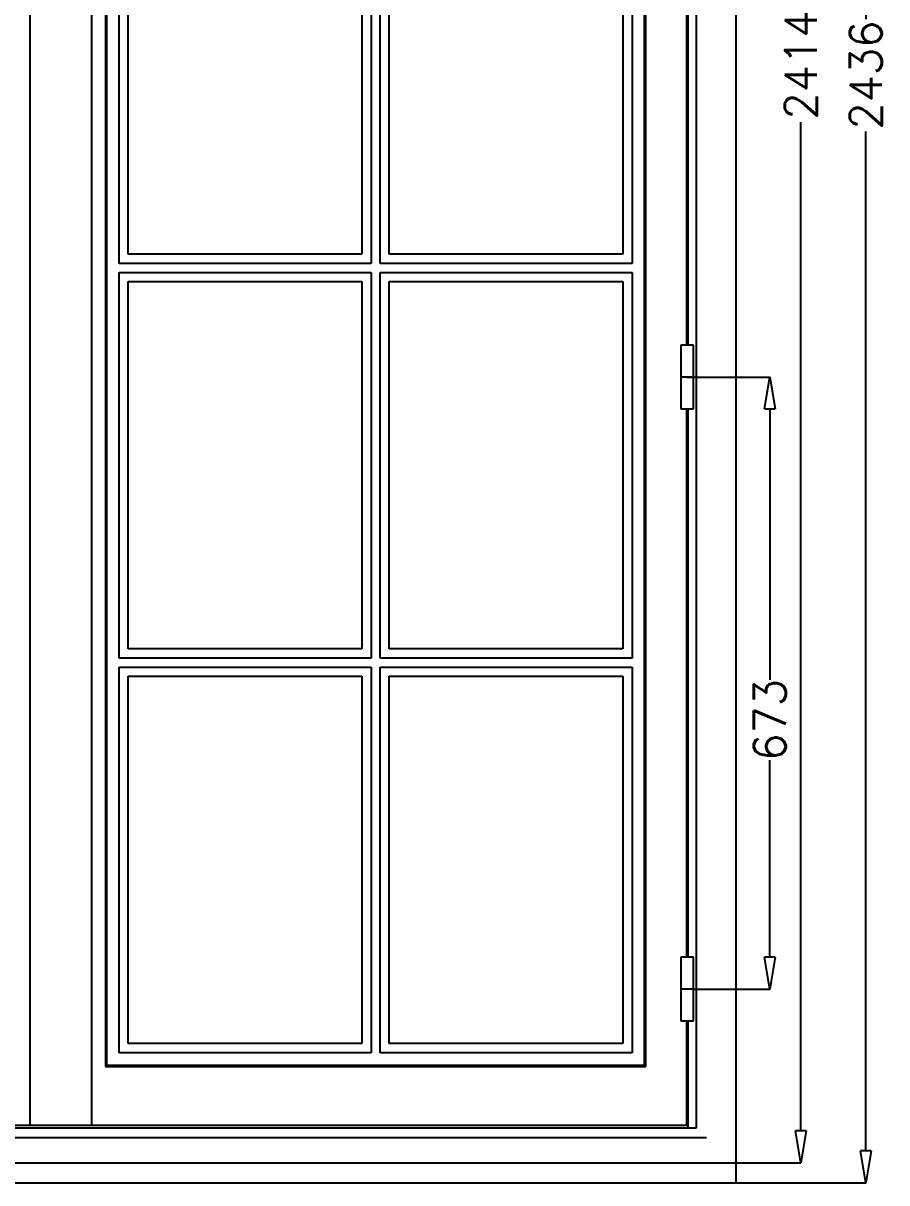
# Model space of a CAD drawing. Header units: millimetres. Extents: x -1007 to 7712, y -6262 to -71.
# Drawn here: x 6763 to 7712, y -2881 to -1606 of the extents above; entities that cross this region are included whole.
import ezdxf

# ---------------------------------------------------------------- set-up
doc = ezdxf.new("R2010")
doc.units = ezdxf.units.MM
doc.layers.get('0').update_dxf_attribs({"color": 250})
doc.layers.add('dim', color=7, linetype='Continuous')
doc.layers.add('wall', color=5, linetype='Continuous')
doc.styles.add('romans', font='romans.shx')
doc.dimstyles.new('ECH1-1 objet', dxfattribs={"dimtxt": 35, "dimasz": 35, "dimexe": 0.18, "dimexo": 0, "dimgap": 0.09, "dimtad": 0, "dimdec": 8, "dimdsep": 46, "dimtxsty": 'romans', "dimblk1": 'CLOSEDBLANK', "dimblk2": 'CLOSEDBLANK', "dimsah": 1, "dimcen": 1, "dimclrd": 9, "dimclre": 9, "dimclrt": 6, "dimadec": 0, "dimazin": 0, "dimtfac": 1, "dimtdec": 8, "dimtofl": 0, "dimtmove": 0, "dimatfit": 3, "dimldrblk": 'CLOSEDBLANK', "dimfxl": 0, "dimtolj": 1, "dimtzin": 0, "dimarcsym": 0})

# ---------------------------------------------------------------- blocks, each defined once
blk = doc.blocks.new('_ClosedBlank')
at = {"color": 0, "linetype": 'ByBlock', "lineweight": -2}
for p, q in [((-1, 0.167), (0, 0)), ((-1, 0.167), (-1, -0.167)), ((0, 0), (-1, -0.167))]:
    blk.add_line(p, q, dxfattribs=at)
blk = doc.blocks.new('*D45')
at = {"layer": 'Defpoints', "color": 0, "transparency": 16777216}
for p in [(7546.6, -445.4), (7617.7, -445.4), (7546.6, -2859.4)]:
    blk.add_point(p, dxfattribs=at)
at = {"layer": 'dim', "color": 9, "lineweight": -2, "transparency": 16777216}
for p, q in [((7546.6, -445.4), (7617.9, -445.4)), ((7617.7, -480.4), (7617.7, -1589.8)), ((7617.7, -2824.4), (7617.7, -1715)), ((7546.6, -2859.4), (7617.9, -2859.4))]:
    blk.add_line(p, q, dxfattribs=at)
at = {"layer": 'dim', "color": 9, "lineweight": -2, "transparency": 16777216, "xscale": 35, "yscale": 35, "zscale": 35}
for p, rotation in [((7617.7, -445.4), 90), ((7617.7, -2859.4), 270)]:
    blk.add_blockref('_ClosedBlank', p, dxfattribs=dict(at, rotation=rotation))
at = {"layer": 'dim', "color": 6, "transparency": 16777216, "insert": (7617.7, -1652.4), "char_height": 35, "attachment_point": 5, "rotation": 90, "style": 'romans'}
blk.add_mtext('\\A1;2414', dxfattribs=at)
blk = doc.blocks.new('*D46')
at = {"layer": 'Defpoints', "color": 0, "transparency": 16777216}
for p in [(7546.6, -445.4), (7689.3, -445.4), (7546.6, -2881.4)]:
    blk.add_point(p, dxfattribs=at)
at = {"layer": 'dim', "color": 9, "lineweight": -2, "transparency": 16777216}
for p, q in [((7546.6, -445.4), (7689.5, -445.4)), ((7689.3, -480.4), (7689.3, -1601.7)), ((7689.3, -2846.4), (7689.3, -1725.2)), ((7546.6, -2881.4), (7689.5, -2881.4))]:
    blk.add_line(p, q, dxfattribs=at)
at = {"layer": 'dim', "color": 9, "lineweight": -2, "transparency": 16777216, "xscale": 35, "yscale": 35, "zscale": 35}
for p, rotation in [((7689.3, -445.4), 90), ((7689.3, -2881.4), 270)]:
    blk.add_blockref('_ClosedBlank', p, dxfattribs=dict(at, rotation=rotation))
at = {"layer": 'dim', "color": 6, "transparency": 16777216, "insert": (7689.3, -1663.4), "char_height": 35, "attachment_point": 5, "rotation": 90, "style": 'romans'}
blk.add_mtext('\\A1;2436', dxfattribs=at)
blk = doc.blocks.new('*D47')
at = {"layer": 'Defpoints', "color": 0, "transparency": 16777216}
for p in [(7492.9, -1995.4), (7499.9, -2668.4), (7583.7, -2668.4)]:
    blk.add_point(p, dxfattribs=at)
at = {"layer": 'dim', "color": 9, "lineweight": -2, "transparency": 16777216}
for p, q in [((7492.9, -1995.4), (7583.9, -1995.4)), ((7583.7, -2030.4), (7583.7, -2328.2)), ((7583.7, -2633.4), (7583.7, -2416.7)), ((7499.9, -2668.4), (7583.9, -2668.4))]:
    blk.add_line(p, q, dxfattribs=at)
at = {"layer": 'dim', "color": 9, "lineweight": -2, "transparency": 16777216, "xscale": 35, "yscale": 35, "zscale": 35}
for p, rotation in [((7583.7, -1995.4), 90), ((7583.7, -2668.4), 270)]:
    blk.add_blockref('_ClosedBlank', p, dxfattribs=dict(at, rotation=rotation))
at = {"layer": 'dim', "color": 6, "transparency": 16777216, "insert": (7583.7, -2372.4), "char_height": 35, "attachment_point": 5, "rotation": 90, "style": 'romans'}
blk.add_mtext('\\A1;673', dxfattribs=at)
blk = doc.blocks.new('2')
for p, q in [((6798.8, 3324.5), (6798.8, 5760.5)), ((6022.3, 3387.5), (6022.3, 5707.5)), ((6090.3, 3387.5), (6090.3, 5707.5)), ((6754.8, 5709.5), (6754.8, 3384.5)), ((6105.3, 5642.5), (6105.3, 3452.5)), ((6106.5, 5641.2), (6106.5, 3453.7)), ((6698, 3453.7), (6698, 5641.2)), ((6699.3, 3452.5), (6699.3, 5642.5)), ((6744.3, 4848.5), (6744.3, 4245.5)), ((6745.8, 4848.5), (6745.8, 4245.5)), ((6120.3, 4335.5), (6120.3, 4759.5)), ((6397.3, 4759.5), (6397.3, 4335.5)), ((6407.3, 4335.5), (6407.3, 4759.5)), ((6684.3, 4759.5), (6684.3, 4335.5)), ((6130.3, 4345.5), (6130.3, 4749.5)), ((6387.3, 4749.5), (6387.3, 4345.5)), ((6417.3, 4345.5), (6417.3, 4749.5)), ((6674.3, 4749.5), (6674.3, 4345.5)), ((6387.3, 4345.5), (6130.3, 4345.5)), ((6674.3, 4345.5), (6417.3, 4345.5)), ((6397.3, 4335.5), (6120.3, 4335.5)), ((6120.3, 3901.5), (6120.3, 4325.5)), ((6120.3, 4325.5), (6397.3, 4325.5)), ((6397.3, 4325.5), (6397.3, 3901.5)), ((6684.3, 4335.5), (6407.3, 4335.5)), ((6407.3, 3901.5), (6407.3, 4325.5)), ((6407.3, 4325.5), (6684.3, 4325.5)), ((6684.3, 4325.5), (6684.3, 3901.5)), ((6130.3, 3911.5), (6130.3, 4315.5)), ((6130.3, 4315.5), (6387.3, 4315.5)), ((6387.3, 4315.5), (6387.3, 3911.5)), ((6417.3, 3911.5), (6417.3, 4315.5)), ((6417.3, 4315.5), (6674.3, 4315.5)), ((6674.3, 4315.5), (6674.3, 3911.5)), ((6752, 4245.5), (6738, 4245.5)), ((6738, 4245.5), (6738, 4175.5)), ((6752, 4175.5), (6752, 4245.5)), ((6752, 4210.5), (6738, 4210.5)), ((6738, 4175.5), (6752, 4175.5)), ((6744.3, 4175.5), (6744.3, 3572.5)), ((6745.8, 4175.5), (6745.8, 3572.5)), ((6387.3, 3911.5), (6130.3, 3911.5)), ((6674.3, 3911.5), (6417.3, 3911.5)), ((6397.3, 3901.5), (6120.3, 3901.5)), ((6120.3, 3467.5), (6120.3, 3891.5)), ((6120.3, 3891.5), (6397.3, 3891.5)), ((6397.3, 3891.5), (6397.3, 3467.5)), ((6684.3, 3901.5), (6407.3, 3901.5)), ((6407.3, 3467.5), (6407.3, 3891.5)), ((6407.3, 3891.5), (6684.3, 3891.5)), ((6684.3, 3891.5), (6684.3, 3467.5)), ((6130.3, 3477.5), (6130.3, 3881.5)), ((6130.3, 3881.5), (6387.3, 3881.5)), ((6387.3, 3881.5), (6387.3, 3477.5)), ((6417.3, 3477.5), (6417.3, 3881.5)), ((6417.3, 3881.5), (6674.3, 3881.5)), ((6674.3, 3881.5), (6674.3, 3477.5)), ((6752, 3572.5), (6738, 3572.5)), ((6738, 3572.5), (6738, 3502.5)), ((6752, 3502.5), (6752, 3572.5)), ((6752, 3537.5), (6738, 3537.5)), ((6738, 3502.5), (6752, 3502.5)), ((6744.3, 3502.5), (6744.3, 3387.5)), ((6745.8, 3502.5), (6745.8, 3384.5)), ((6387.3, 3477.5), (6130.3, 3477.5)), ((6674.3, 3477.5), (6417.3, 3477.5)), ((6397.3, 3467.5), (6120.3, 3467.5)), ((6684.3, 3467.5), (6407.3, 3467.5)), ((6105.3, 3452.5), (6699.3, 3452.5)), ((6106.5, 3453.7), (6698, 3453.7)), ((6754.8, 3384.5), (5357.8, 3384.5)), ((6744.3, 3387.5), (5368.3, 3387.5)), ((5313.8, 3346.5), (6798.8, 3346.5)), ((5313.8, 3324.5), (6798.8, 3324.5))]:
    blk.add_line(p, q)

msp = doc.modelspace()

# ---------------------------------------------------------------- linework, layer by layer
at = {"layer": 'wall'}
msp.add_line((6094.13568286, -2831.42865716), (7514.13568286, -2831.42865716), dxfattribs=at)

# ---------------------------------------------------------------- block references
msp.add_blockref('2', (747.85072551, -6205.90190722))

# ---------------------------------------------------------------- dimensions: what is measured, and where the dimension line sits
at = {"layer": 'dim'}
for base, p1, picture, middle in [((7617.7220398671, -445.4286571634), (7546.6356828606, -2859.4286571634), '*D45', (7617.7220398671, -1652.4286571634)), ((7689.3241872544, -445.4286571634), (7546.6356828606, -2881.4286571635), '*D46', (7689.3241872544, -1663.4286571635))]:
    dim = msp.add_linear_dim(base=base, p1=p1, p2=(7546.6356828606, -445.4286571634), angle=90, dimstyle='ECH1-1 objet', dxfattribs=at)
    dim.commit()
    dim.dimension.update_dxf_attribs({"geometry": picture, "text_midpoint": middle})
dim = msp.add_linear_dim(base=(7583.6731769777, -2668.4286571634), p1=(7492.8856828606, -1995.4286571634), p2=(7499.8856828606, -2668.4286571634), angle=90, dimstyle='ECH1-1 objet', dxfattribs=at)
dim.commit()
dim.dimension.update_dxf_attribs({"geometry": '*D47', "text_midpoint": (7583.6731769777, -2372.4286571634), "dimtype": 160})

doc.saveas('drawing.dxf')
